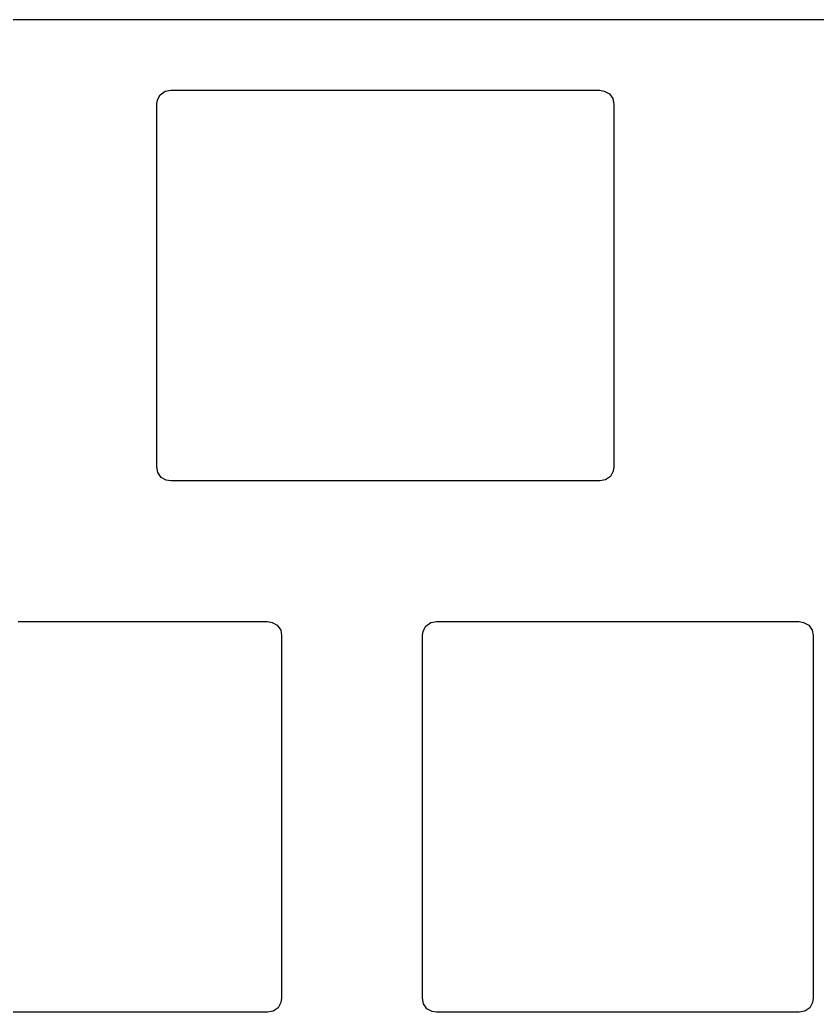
# Model space of a CAD drawing. Header units: millimetres. Extents: x -303 to 2, y 53 to 159.
# Drawn here: x -72.02 to -43.44, y 117.73 to 153.31 of the extents above; entities that cross this region are included whole.
import ezdxf

# ---------------------------------------------------------------- set-up
doc = ezdxf.new("R2010")
doc.units = ezdxf.units.MM
doc.layers.get('0').update_dxf_attribs({"linetype": 'CONTINUOUS'})

msp = doc.modelspace()

# ---------------------------------------------------------------- linework, layer by layer
for points in [[(-12.22159, 153.30625), (-146.09659, 153.30625)], [(-72.07174, 131.73084), (-71.60539, 131.73084), (-71.12118, 131.73084), (-70.62031, 131.73084), (-70.10397, 131.73084), (-69.57334, 131.73084), (-69.02963, 131.73084), (-68.47401, 131.73084), (-67.90768, 131.73084), (-67.33183, 131.73084), (-66.74764, 131.73084), (-66.15632, 131.73084), (-65.55904, 131.73084), (-64.95701, 131.73084), (-64.3514, 131.73084), (-63.74342, 131.73084), (-63.13424, 131.73084), (-62.97604, 131.70447), (-62.79244, 131.60877), (-62.66705, 131.4305), (-62.63424, 131.23084), (-62.63424, 131.15626), (-62.63424, 130.93885), (-62.63424, 130.58814), (-62.63424, 130.36577), (-62.63424, 130.11365), (-62.63424, 129.83297), (-62.63424, 129.52491), (-62.63424, 129.19066), (-62.63424, 128.83143), (-62.63424, 128.44839), (-62.63424, 128.04273), (-62.63424, 127.61565), (-62.63424, 127.16834), (-62.63424, 126.70199), (-62.63424, 126.21778), (-62.63424, 125.71691), (-62.63424, 125.20057), (-62.63424, 124.66994), (-62.63424, 124.12623), (-62.63424, 123.57061), (-62.63424, 123.00428), (-62.63424, 122.42843), (-62.63424, 121.84424), (-62.63424, 121.25292), (-62.63424, 120.65565), (-62.63424, 120.05361), (-62.63424, 119.448), (-62.63424, 118.84002), (-62.63424, 118.23084), (-62.66061, 118.07264), (-62.75631, 117.88904), (-62.93458, 117.76365), (-63.13424, 117.73084), (-63.20882, 117.73084), (-63.42623, 117.73084), (-63.77694, 117.73084), (-63.99931, 117.73084), (-64.25143, 117.73084), (-64.53211, 117.73084), (-64.84017, 117.73084), (-65.17442, 117.73084), (-65.53365, 117.73084), (-65.9167, 117.73084), (-66.32235, 117.73084), (-66.74943, 117.73084), (-67.19674, 117.73084), (-67.66309, 117.73084), (-68.1473, 117.73084), (-68.64817, 117.73084), (-69.16451, 117.73084), (-69.69514, 117.73084), (-70.23885, 117.73084), (-70.79447, 117.73084), (-71.3608, 117.73084), (-71.93665, 117.73084), (-72.52084, 117.73084)]]:
    msp.add_lwpolyline(points)
for points in [[(-50.72774, 149.41577), (-50.72774, 149.16365), (-50.72774, 148.88297), (-50.72774, 148.57491), (-50.72774, 148.24066), (-50.72774, 147.88143), (-50.72774, 147.49839), (-50.72774, 147.09273), (-50.72774, 146.66565), (-50.72774, 146.21834), (-50.72774, 145.75199), (-50.72774, 145.26778), (-50.72774, 144.76691), (-50.72774, 144.25057), (-50.72774, 143.71994), (-50.72774, 143.17623), (-50.72774, 142.62061), (-50.72774, 142.05428), (-50.72774, 141.47843), (-50.72774, 140.89424), (-50.72774, 140.30292), (-50.72774, 139.70565), (-50.72774, 139.10361), (-50.72774, 138.498), (-50.72774, 137.89002), (-50.72774, 137.28084), (-50.75411, 137.12264), (-50.84981, 136.93904), (-51.02808, 136.81365), (-51.22774, 136.78084), (-66.60899, 136.78084), (-66.76719, 136.80721), (-66.95079, 136.90291), (-67.07618, 137.08118), (-67.10899, 137.28084), (-67.10899, 137.35543), (-67.10899, 137.57283), (-67.10899, 137.92354), (-67.10899, 138.14591), (-67.10899, 138.39803), (-67.10899, 138.67871), (-67.10899, 138.98677), (-67.10899, 139.32102), (-67.10899, 139.68026), (-67.10899, 140.0633), (-67.10899, 140.46895), (-67.10899, 140.89603), (-67.10899, 141.34334), (-67.10899, 141.8097), (-67.10899, 142.2939), (-67.10899, 142.79477), (-67.10899, 143.31111), (-67.10899, 143.84174), (-67.10899, 144.38546), (-67.10899, 144.94107), (-67.10899, 145.5074), (-67.10899, 146.08325), (-67.10899, 146.66744), (-67.10899, 147.25876), (-67.10899, 147.85604), (-67.10899, 148.45807), (-67.10899, 149.06368), (-67.10899, 149.67166), (-67.10899, 150.28084), (-67.08262, 150.43904), (-66.98692, 150.62264), (-66.80865, 150.74803), (-66.60899, 150.78084), (-51.22774, 150.78084), (-51.06954, 150.75447), (-50.88594, 150.65877), (-50.76055, 150.4805), (-50.72774, 150.28084), (-50.72774, 150.20626), (-50.72774, 149.98885), (-50.72774, 149.63814)], [(-57.00966, 131.73084), (-56.79225, 131.73084), (-56.44154, 131.73084), (-56.21917, 131.73084), (-55.96705, 131.73084), (-55.68637, 131.73084), (-55.37831, 131.73084), (-55.04406, 131.73084), (-54.68483, 131.73084), (-54.30178, 131.73084), (-53.89613, 131.73084), (-53.46905, 131.73084), (-53.02174, 131.73084), (-52.55539, 131.73084), (-52.07118, 131.73084), (-51.57031, 131.73084), (-51.05397, 131.73084), (-50.52334, 131.73084), (-49.97963, 131.73084), (-49.42401, 131.73084), (-48.85768, 131.73084), (-48.28183, 131.73084), (-47.69764, 131.73084), (-47.10632, 131.73084), (-46.50904, 131.73084), (-45.90701, 131.73084), (-45.3014, 131.73084), (-44.69342, 131.73084), (-44.08424, 131.73084), (-43.92604, 131.70447), (-43.74244, 131.60877), (-43.61705, 131.4305), (-43.58424, 131.23084), (-43.58424, 131.15626), (-43.58424, 130.93885), (-43.58424, 130.58814), (-43.58424, 130.36577), (-43.58424, 130.11365), (-43.58424, 129.83297), (-43.58424, 129.52491), (-43.58424, 129.19066), (-43.58424, 128.83143), (-43.58424, 128.44839), (-43.58424, 128.04273), (-43.58424, 127.61565), (-43.58424, 127.16834), (-43.58424, 126.70199), (-43.58424, 126.21778), (-43.58424, 125.71691), (-43.58424, 125.20057), (-43.58424, 124.66994), (-43.58424, 124.12623), (-43.58424, 123.57061), (-43.58424, 123.00428), (-43.58424, 122.42843), (-43.58424, 121.84424), (-43.58424, 121.25292), (-43.58424, 120.65565), (-43.58424, 120.05361), (-43.58424, 119.448), (-43.58424, 118.84002), (-43.58424, 118.23084), (-43.61061, 118.07264), (-43.70631, 117.88904), (-43.88458, 117.76365), (-44.08424, 117.73084), (-44.15882, 117.73084), (-44.37623, 117.73084), (-44.72694, 117.73084), (-44.94931, 117.73084), (-45.20143, 117.73084), (-45.48211, 117.73084), (-45.79017, 117.73084), (-46.12442, 117.73084), (-46.48365, 117.73084), (-46.8667, 117.73084), (-47.27235, 117.73084), (-47.69943, 117.73084), (-48.14674, 117.73084), (-48.61309, 117.73084), (-49.0973, 117.73084), (-49.59817, 117.73084), (-50.11451, 117.73084), (-50.64514, 117.73084), (-51.18885, 117.73084), (-51.74447, 117.73084), (-52.3108, 117.73084), (-52.88665, 117.73084), (-53.47084, 117.73084), (-54.06216, 117.73084), (-54.65944, 117.73084), (-55.26147, 117.73084), (-55.86708, 117.73084), (-56.47506, 117.73084), (-57.08424, 117.73084), (-57.24244, 117.75721), (-57.42604, 117.85291), (-57.55143, 118.03118), (-57.58424, 118.23084), (-57.58424, 118.30543), (-57.58424, 118.52283), (-57.58424, 118.87354), (-57.58424, 119.09591), (-57.58424, 119.34803), (-57.58424, 119.62871), (-57.58424, 119.93677), (-57.58424, 120.27102), (-57.58424, 120.63026), (-57.58424, 121.0133), (-57.58424, 121.41895), (-57.58424, 121.84603), (-57.58424, 122.29334), (-57.58424, 122.7597), (-57.58424, 123.2439), (-57.58424, 123.74477), (-57.58424, 124.26111), (-57.58424, 124.79174), (-57.58424, 125.33546), (-57.58424, 125.89107), (-57.58424, 126.4574), (-57.58424, 127.03325), (-57.58424, 127.61744), (-57.58424, 128.20876), (-57.58424, 128.80604), (-57.58424, 129.40807), (-57.58424, 130.01368), (-57.58424, 130.62166), (-57.58424, 131.23084), (-57.55787, 131.38904), (-57.46217, 131.57264), (-57.2839, 131.69803), (-57.08424, 131.73084)], [(-57.46217, 131.57264), (-57.2839, 131.69803), (-57.08424, 131.73084), (-57.00966, 131.73084), (-56.79225, 131.73084), (-56.44154, 131.73084), (-56.21917, 131.73084), (-55.96705, 131.73084), (-55.68637, 131.73084), (-55.37831, 131.73084), (-55.04406, 131.73084), (-54.68483, 131.73084), (-54.30178, 131.73084), (-53.89613, 131.73084), (-53.46905, 131.73084), (-53.02174, 131.73084), (-52.55539, 131.73084), (-52.07118, 131.73084), (-51.57031, 131.73084), (-51.05397, 131.73084), (-50.52334, 131.73084), (-49.97963, 131.73084), (-49.42401, 131.73084), (-48.85768, 131.73084), (-48.28183, 131.73084), (-47.69764, 131.73084), (-47.10632, 131.73084), (-46.50904, 131.73084), (-45.90701, 131.73084), (-45.3014, 131.73084), (-44.69342, 131.73084), (-44.08424, 131.73084), (-43.92604, 131.70447), (-43.74244, 131.60877), (-43.61705, 131.4305), (-43.58424, 131.23084), (-43.58424, 131.15626), (-43.58424, 130.93885), (-43.58424, 130.58814), (-43.58424, 130.36577), (-43.58424, 130.11365), (-43.58424, 129.83297), (-43.58424, 129.52491), (-43.58424, 129.19066), (-43.58424, 128.83143), (-43.58424, 128.44839), (-43.58424, 128.04273), (-43.58424, 127.61565), (-43.58424, 127.16834), (-43.58424, 126.70199), (-43.58424, 126.21778), (-43.58424, 125.71691), (-43.58424, 125.20057), (-43.58424, 124.66994), (-43.58424, 124.12623), (-43.58424, 123.57061), (-43.58424, 123.00428), (-43.58424, 122.42843), (-43.58424, 121.84424), (-43.58424, 121.25292), (-43.58424, 120.65565), (-43.58424, 120.05361), (-43.58424, 119.448), (-43.58424, 118.84002), (-43.58424, 118.23084), (-43.61061, 118.07264), (-43.70631, 117.88904), (-43.88458, 117.76365), (-44.08424, 117.73084), (-44.15882, 117.73084), (-44.37623, 117.73084), (-44.72694, 117.73084), (-44.94931, 117.73084), (-45.20143, 117.73084), (-45.48211, 117.73084), (-45.79017, 117.73084), (-46.12442, 117.73084), (-46.48365, 117.73084), (-46.8667, 117.73084), (-47.27235, 117.73084), (-47.69943, 117.73084), (-48.14674, 117.73084), (-48.61309, 117.73084), (-49.0973, 117.73084), (-49.59817, 117.73084), (-50.11451, 117.73084), (-50.64514, 117.73084), (-51.18885, 117.73084), (-51.74447, 117.73084), (-52.3108, 117.73084), (-52.88665, 117.73084), (-53.47084, 117.73084), (-54.06216, 117.73084), (-54.65944, 117.73084), (-55.26147, 117.73084), (-55.86708, 117.73084), (-56.47506, 117.73084), (-57.08424, 117.73084), (-57.24244, 117.75721), (-57.42604, 117.85291), (-57.55143, 118.03118), (-57.58424, 118.23084), (-57.58424, 118.30543), (-57.58424, 118.52283), (-57.58424, 118.87354), (-57.58424, 119.09591), (-57.58424, 119.34803), (-57.58424, 119.62871), (-57.58424, 119.93677), (-57.58424, 120.27102), (-57.58424, 120.63026), (-57.58424, 121.0133), (-57.58424, 121.41895), (-57.58424, 121.84603), (-57.58424, 122.29334), (-57.58424, 122.7597), (-57.58424, 123.2439), (-57.58424, 123.74477), (-57.58424, 124.26111), (-57.58424, 124.79174), (-57.58424, 125.33546), (-57.58424, 125.89107), (-57.58424, 126.4574), (-57.58424, 127.03325), (-57.58424, 127.61744), (-57.58424, 128.20876), (-57.58424, 128.80604), (-57.58424, 129.40807), (-57.58424, 130.01368), (-57.58424, 130.62166), (-57.58424, 131.23084), (-57.55787, 131.38904)]]:
    msp.add_lwpolyline(points, close=True)

doc.saveas('drawing.dxf')
